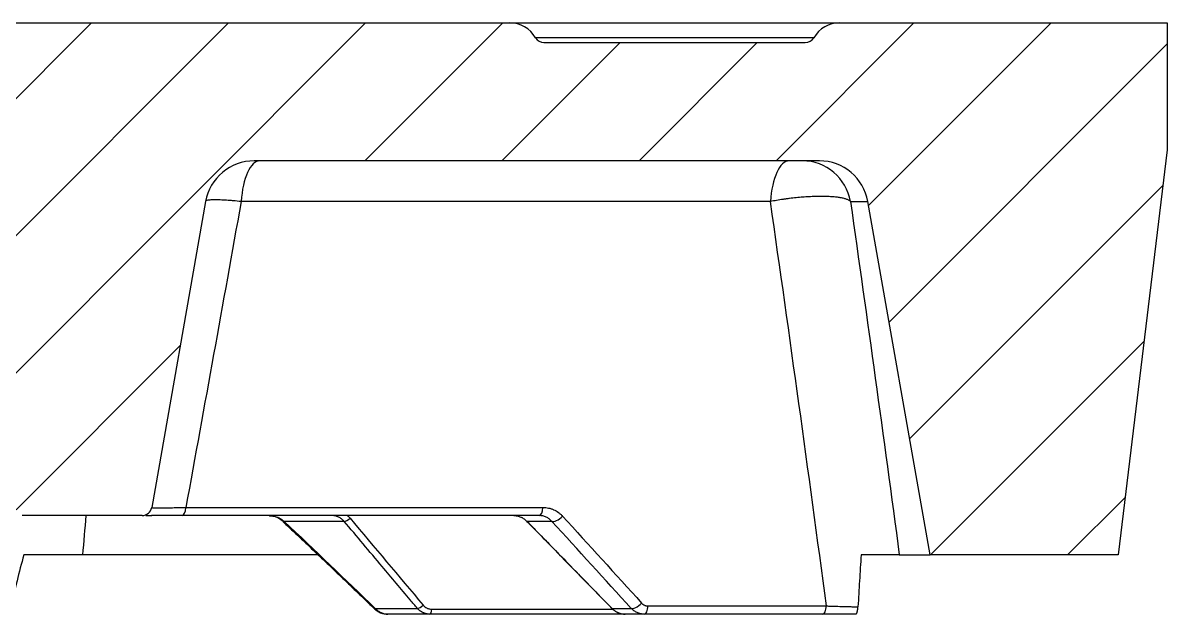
# Model space of a CAD drawing. Header units: millimetres. Extents: x -5 to 579, y 15 to 400.
# Drawn here: x 488.3 to 546.4, y 329.5 to 359.5 of the extents above; entities that cross this region are included whole.
import ezdxf

# ---------------------------------------------------------------- set-up
doc = ezdxf.new("R2010")
doc.units = ezdxf.units.MM
doc.layers.add('1', color=7, linetype='Continuous', true_color=0xffffff)

msp = doc.modelspace()

# ---------------------------------------------------------------- hatches: boundary and pattern name
at = {"layer": '1'}
h = msp.add_hatch(dxfattribs=at)
h.set_pattern_fill('ANSI31', color=256, scale=1.55, style=0)
edge = h.paths.add_edge_path(flags=0)
edge.add_line((534.337, 332.524), (531.175, 350.458))
edge.add_arc((528.713, 350.024), 2.5, 10, 90)
edge.add_line((528.713, 352.524), (500.019, 352.524))
edge.add_arc((500.019, 350.024), 2.5, 90, 170)
edge.add_line((497.557, 350.458), (494.821, 334.937))
edge.add_arc((494.328, 335.024), 0.5, 270, 350, ccw=False)
edge.add_line((494.328, 334.524), (488.236, 334.524))
edge.add_arc((488.236, 334.824), 0.3, 190, 270, ccw=False)
edge.add_line((487.941, 334.772), (485.175, 350.458))
edge.add_arc((482.713, 350.024), 2.5, 10, 90)
edge.add_line((482.713, 352.524), (472.608, 352.524))
edge.add_line((472.608, 352.524), (472.608, 357.024))
edge.add_spline(control_points=[(472.608, 357.024), (472.753, 357.146), (472.898, 357.268), (473.186, 357.515), (473.329, 357.639), (473.757, 358.015), (474.04, 358.269), (474.32, 358.524)], knot_values=[0, 0, 0, 0, 0.25, 0.25, 0.5, 0.5, 1, 1, 1, 1], degree=3, periodic=0)
edge.add_line((474.32, 358.524), (478.168, 358.524))
edge.add_spline(control_points=[(478.168, 358.524), (478.214, 358.524), (478.259, 358.53), (478.314, 358.543), (478.326, 358.546), (478.347, 358.553), (478.358, 358.557), (478.391, 358.569), (478.432, 358.588), (478.471, 358.612), (478.508, 358.638), (478.526, 358.653), (478.577, 358.7), (478.606, 358.735), (478.63, 358.774)], knot_values=[0, 0, 0, 0, 0.25, 0.25, 0.3125, 0.3125, 0.375, 0.375, 0.5, 0.625, 0.625, 0.75, 0.75, 1, 1, 1, 1], degree=3, periodic=0)
edge.add_spline(control_points=[(478.63, 358.774), (478.666, 358.833), (478.706, 358.889), (478.793, 358.994), (478.839, 359.043), (478.914, 359.113), (478.94, 359.136), (478.994, 359.179), (479.021, 359.2), (479.105, 359.26), (479.221, 359.331), (479.345, 359.388), (479.441, 359.425), (479.473, 359.436), (479.539, 359.457), (479.572, 359.466), (479.671, 359.491), (479.738, 359.503), (479.873, 359.52), (479.942, 359.524), (480.011, 359.524)], knot_values=[0, 0, 0, 0, 0.125, 0.125, 0.25, 0.25, 0.3125, 0.3125, 0.375, 0.375, 0.5, 0.625, 0.625, 0.6875, 0.6875, 0.75, 0.75, 0.875, 0.875, 1, 1, 1, 1], degree=3, periodic=0)
edge.add_line((480.011, 359.524), (513, 359.524))
edge.add_arc((513, 358.024), 1.5, 30, 90, ccw=False)
edge.add_arc((514.732, 359.024), 0.5, 210, 270)
edge.add_line((514.732, 358.524), (528, 358.524))
edge.add_arc((528, 359.024), 0.5, 270, 330)
edge.add_arc((529.732, 358.024), 1.5, 90, 150, ccw=False)
edge.add_line((529.732, 359.524), (546.366, 359.524))
edge.add_line((546.366, 359.524), (546.366, 353.075))
edge.add_line((546.366, 353.075), (543.879, 332.524))
edge.add_line((543.879, 332.524), (534.337, 332.524))
edge = h.paths.add_edge_path(flags=0)
edge.add_arc((339.732, 359.024), 0.5, 210, 270)
edge.add_line((339.732, 358.524), (353, 358.524))
edge.add_arc((353, 359.024), 0.5, 270, 330)
edge.add_arc((354.732, 358.024), 1.5, 90, 150, ccw=False)
edge.add_line((354.732, 359.524), (387.721, 359.524))
edge.add_spline(control_points=[(387.721, 359.524), (387.79, 359.524), (387.859, 359.52), (387.994, 359.503), (388.061, 359.491), (388.16, 359.466), (388.209, 359.453), (388.258, 359.436), (388.29, 359.425), (388.307, 359.419), (388.387, 359.388), (388.511, 359.331), (388.627, 359.26), (388.697, 359.21), (388.711, 359.2), (388.738, 359.179), (388.752, 359.168), (388.792, 359.136), (388.818, 359.113), (388.893, 359.043), (388.94, 358.994), (389.026, 358.889), (389.066, 358.833), (389.102, 358.774)], knot_values=[0, 0, 0, 0, 0.125, 0.125, 0.25, 0.25, 0.3125, 0.34375, 0.34375, 0.375, 0.375, 0.5, 0.625, 0.625, 0.65625, 0.65625, 0.6875, 0.6875, 0.75, 0.75, 0.875, 0.875, 1, 1, 1, 1], degree=3, periodic=0)
edge.add_spline(control_points=[(389.102, 358.774), (389.127, 358.735), (389.156, 358.7), (389.206, 358.653), (389.224, 358.638), (389.261, 358.612), (389.3, 358.588), (389.342, 358.569), (389.385, 358.553), (389.407, 358.546), (389.473, 358.53), (389.518, 358.524), (389.564, 358.524)], knot_values=[0, 0, 0, 0, 0.25, 0.25, 0.375, 0.375, 0.5, 0.625, 0.625, 0.75, 0.75, 1, 1, 1, 1], degree=3, periodic=0)
edge.add_line((389.564, 358.524), (393.412, 358.524))
edge.add_spline(control_points=[(393.412, 358.524), (393.692, 358.269), (393.975, 358.015), (394.402, 357.64), (394.546, 357.515), (394.834, 357.268), (394.979, 357.146), (395.124, 357.024)], knot_values=[0, 0, 0, 0, 0.5, 0.5, 0.75, 0.75, 1, 1, 1, 1], degree=3, periodic=0)
edge.add_line((395.124, 357.024), (395.124, 352.524))
edge.add_line((395.124, 352.524), (385.019, 352.524))
edge.add_arc((385.019, 350.024), 2.5, 90, 170)
edge.add_line((382.557, 350.458), (379.791, 334.772))
edge.add_arc((379.496, 334.824), 0.3, 270, 350, ccw=False)
edge.add_line((379.496, 334.524), (373.404, 334.524))
edge.add_arc((373.404, 335.024), 0.5, 190, 270, ccw=False)
edge.add_line((372.912, 334.937), (370.175, 350.458))
edge.add_arc((367.713, 350.024), 2.5, 10, 90)
edge.add_line((367.713, 352.524), (339.019, 352.524))
edge.add_arc((339.019, 350.024), 2.5, 90, 170)
edge.add_line((336.557, 350.458), (333.395, 332.524))
edge.add_line((333.395, 332.524), (323.853, 332.524))
edge.add_line((323.853, 332.524), (321.366, 353.075))
edge.add_line((321.366, 353.075), (321.366, 359.524))
edge.add_line((321.366, 359.524), (338, 359.524))
edge.add_arc((338, 358.024), 1.5, 30, 90, ccw=False)
edge = h.paths.add_edge_path(flags=0)
edge.add_line((404.32, 358.524), (412.103, 358.524))
edge.add_spline(control_points=[(412.103, 358.524), (412.149, 358.524), (412.194, 358.53), (412.25, 358.543), (412.261, 358.546), (412.282, 358.553), (412.293, 358.557), (412.325, 358.569), (412.367, 358.588), (412.405, 358.612), (412.443, 358.639), (412.461, 358.653), (412.511, 358.7), (412.54, 358.735), (412.564, 358.774)], knot_values=[0, 0, 0, 0, 0.25, 0.25, 0.3125, 0.3125, 0.375, 0.375, 0.5, 0.625, 0.625, 0.75, 0.75, 1, 1, 1, 1], degree=3, periodic=0)
edge.add_spline(control_points=[(412.564, 358.774), (412.6, 358.833), (412.64, 358.889), (412.727, 358.995), (412.774, 359.045), (412.838, 359.103), (412.85, 359.114), (412.876, 359.137), (412.89, 359.148), (412.93, 359.181), (412.958, 359.202), (413.042, 359.261), (413.1, 359.297), (413.221, 359.361), (413.283, 359.389), (413.38, 359.426), (413.413, 359.437), (413.478, 359.458), (413.512, 359.467), (413.611, 359.491), (413.746, 359.516), (413.883, 359.524), (413.952, 359.524)], knot_values=[0, 0, 0, 0, 0.125, 0.125, 0.25, 0.25, 0.28125, 0.28125, 0.3125, 0.3125, 0.375, 0.375, 0.5, 0.5, 0.625, 0.625, 0.6875, 0.6875, 0.75, 0.75, 0.875, 1, 1, 1, 1], degree=3, periodic=0)
edge.add_line((413.952, 359.524), (453.78, 359.524))
edge.add_spline(control_points=[(453.78, 359.524), (453.849, 359.524), (453.986, 359.516), (454.12, 359.491), (454.22, 359.467), (454.27, 359.453), (454.319, 359.437), (454.351, 359.426), (454.368, 359.42), (454.449, 359.389), (454.574, 359.333), (454.691, 359.261), (454.775, 359.202), (454.802, 359.181), (454.856, 359.137), (454.882, 359.114), (454.958, 359.044), (455.005, 358.995), (455.092, 358.889), (455.132, 358.833), (455.168, 358.774)], knot_values=[0, 0, 0, 0, 0.125, 0.25, 0.25, 0.3125, 0.34375, 0.34375, 0.375, 0.375, 0.5, 0.625, 0.625, 0.6875, 0.6875, 0.75, 0.75, 0.875, 0.875, 1, 1, 1, 1], degree=3, periodic=0)
edge.add_spline(control_points=[(455.168, 358.774), (455.192, 358.735), (455.221, 358.7), (455.272, 358.653), (455.289, 358.639), (455.327, 358.612), (455.365, 358.588), (455.407, 358.569), (455.439, 358.557), (455.45, 358.553), (455.472, 358.546), (455.483, 358.543), (455.538, 358.53), (455.583, 358.524), (455.629, 358.524)], knot_values=[0, 0, 0, 0, 0.25, 0.25, 0.375, 0.375, 0.5, 0.625, 0.625, 0.6875, 0.6875, 0.75, 0.75, 1, 1, 1, 1], degree=3, periodic=0)
edge.add_line((455.629, 358.524), (463.412, 358.524))
edge.add_spline(control_points=[(463.412, 358.524), (463.692, 358.269), (463.975, 358.015), (464.402, 357.64), (464.546, 357.515), (464.834, 357.268), (464.979, 357.146), (465.124, 357.024)], knot_values=[0, 0, 0, 0, 0.5, 0.5, 0.75, 0.75, 1, 1, 1, 1], degree=3, periodic=0)
edge.add_line((465.124, 357.024), (465.124, 352.524))
edge.add_line((465.124, 352.524), (462.922, 352.524))
edge.add_line((462.922, 352.524), (458.866, 329.524))
edge.add_line((458.866, 329.524), (448.866, 329.524))
edge.add_line((448.866, 329.524), (441.361, 342.524))
edge.add_line((441.361, 342.524), (426.372, 342.524))
edge.add_line((426.372, 342.524), (418.866, 329.524))
edge.add_line((418.866, 329.524), (408.866, 329.524))
edge.add_line((408.866, 329.524), (404.811, 352.524))
edge.add_line((404.811, 352.524), (402.608, 352.524))
edge.add_line((402.608, 352.524), (402.608, 357.024))
edge.add_spline(control_points=[(402.608, 357.024), (402.753, 357.146), (402.898, 357.268), (403.186, 357.515), (403.329, 357.639), (403.757, 358.015), (404.04, 358.269), (404.32, 358.524)], knot_values=[0, 0, 0, 0, 0.25, 0.25, 0.5, 0.5, 1, 1, 1, 1], degree=3, periodic=0)

# ---------------------------------------------------------------- linework, layer by layer
for p, q in [((480.011, 359.524), (513, 359.524)), ((512.996, 359.524), (529.732, 359.524)), ((529.732, 359.524), (546.366, 359.524)), ((546.366, 359.524), (546.366, 353.075)), ((528.433, 358.774), (514.303, 358.774)), ((514.732, 358.524), (528, 358.524)), ((546.366, 353.075), (543.879, 332.524)), ((528.713, 352.524), (500.019, 352.524)), ((497.557, 350.458), (494.821, 334.937)), ((526.227, 350.458), (499.358, 350.458)), ((530.292, 350.458), (531.175, 350.458)), ((534.337, 332.524), (531.175, 350.458)), ((496.554, 334.937), (514.683, 334.937)), ((494.328, 334.524), (488.236, 334.524)), ((514.493, 334.524), (496.364, 334.524)), ((504.591, 334.231), (501.548, 334.231)), ((513.861, 334.234), (513.87, 334.231)), ((515.135, 334.231), (513.87, 334.231)), ((503.275, 332.524), (491.308, 332.524)), ((532.771, 332.524), (534.337, 332.524)), ((543.879, 332.524), (534.337, 332.524)), ((520.017, 329.937), (529.073, 329.937)), ((506.166, 329.817), (508.304, 329.817)), ((508.929, 329.524), (506.808, 329.524)), ((518.858, 329.524), (508.929, 329.524)), ((509.042, 329.772), (518.242, 329.772)), ((518.173, 329.819), (518.182, 329.817)), ((518.182, 329.817), (519.153, 329.817)), ((519.828, 329.524), (518.858, 329.524)), ((528.883, 329.524), (519.828, 329.524))]:
    msp.add_line(p, q, dxfattribs=at)
for centre, radius, start, end in [((513, 358.024), 1.5, 30, 90), ((529.732, 358.024), 1.5, 90, 150), ((514.732, 359.024), 0.5, 210, 270), ((528, 359.024), 0.5, 270, 330), ((500.019, 350.024), 2.5, 90, 170), ((528.713, 350.024), 2.5, 10, 90), ((494.328, 335.024), 0.5, 270, 350)]:
    msp.add_arc(centre, radius, start, end, dxfattribs=at)
for centre, major_axis, ratio, start_param, end_param in [((500.306, 350.024), (0, -2.5), 0.384977, 3.141593, 4.537856), ((527.175, 350.024), (0, -2.5), 0.384977, 3.141593, 4.537856), ((527.852, 350.024), (0, 2.5), 0.990926, 4.886922, 6.283185), ((496.364, 335.024), (0, 0.5), 0.384977, 3.141593, 4.537856), ((514.493, 335.024), (0, 0.5), 0.384977, 3.141593, 4.537856), ((501.838, 334.585), (0.345, 0.362), 0.164275, 3.15243, 3.564419), ((504.773, 334.443), (0.23, 0.193), 0.383067, 3.547321, 4.891734), ((515.483, 334.585), (0.369, 0.337), 0.389136, 3.276357, 4.875823), ((508.486, 330.029), (0.23, 0.193), 0.383063, 3.548428, 4.891744), ((519.5, 330.171), (0.37, 0.336), 0.388557, 3.291828, 4.877426), ((519.828, 330.024), (0, -0.5), 0.384977, 0, 1.396263), ((528.883, 330.024), (0, -0.5), 0.384977, 0, 1.396263), ((506.46, 330.171), (0.346, 0.361), 0.162816, 3.144729, 3.55114), ((508.929, 329.824), (0, 0.3), 0.384977, 3.141593, 4.537856)]:
    msp.add_ellipse(centre, major_axis=major_axis, ratio=ratio, start_param=start_param, end_param=end_param, dxfattribs=at)
for points, degree in [([(499.358, 350.458), (498.432, 345.283), (497.498, 340.11), (496.554, 334.937)], 3), ([(529.073, 329.937), (528.157, 336.785), (527.21, 343.626), (526.227, 350.458)], 3), ([(530.292, 350.458), (531.145, 344.487), (531.971, 338.508), (532.771, 332.524)], 3), ([(491.478, 334.525), (491.421, 333.858), (491.365, 333.191), (491.308, 332.524)], 3), ([(494.516, 334.524), (494.6, 334.524), (494.706, 334.524), (494.832, 334.524)], 3), ([(501.486, 334.214), (503.812, 332.027), (506.112, 329.808)], 2), ([(501.548, 334.231), (503.089, 332.763), (504.629, 331.291), (506.166, 329.817)], 3), ([(504.887, 334.391), (506.124, 332.92), (507.362, 331.448), (508.599, 329.977)], 3), ([(513.861, 334.234), (518.173, 329.819)], 1), ([(519.153, 329.817), (517.817, 331.291), (516.477, 332.763), (515.135, 334.231)], 3), ([(515.672, 334.498), (517.014, 333.03), (518.353, 331.558), (519.69, 330.084)], 3)]:
    msp.add_open_spline(points, degree=degree, dxfattribs=at)
for points, knots in [([(499.358, 350.458), (499.223, 350.473), (499.093, 350.485), (498.905, 350.502), (498.844, 350.507), (498.725, 350.516), (498.667, 350.52), (498.5, 350.531), (498.396, 350.537), (498.274, 350.541), (498.251, 350.542), (498.204, 350.544), (498.181, 350.544), (498.114, 350.546), (498.072, 350.546), (497.952, 350.546), (497.881, 350.544), (497.789, 350.539), (497.761, 350.536), (497.722, 350.532), (497.71, 350.53), (497.686, 350.527), (497.675, 350.525), (497.623, 350.516), (497.592, 350.507), (497.551, 350.485), (497.541, 350.473), (497.542, 350.458)], [0, 0, 0, 0, 0.125, 0.125, 0.1875, 0.1875, 0.25, 0.25, 0.375, 0.375, 0.40625, 0.40625, 0.4375, 0.4375, 0.5, 0.5, 0.625, 0.625, 0.6875, 0.6875, 0.71875, 0.71875, 0.75, 0.75, 0.875, 0.875, 1, 1, 1, 1]), ([(530.292, 350.458), (530.273, 350.479), (530.249, 350.498), (530.203, 350.526), (530.186, 350.535), (530.149, 350.552), (530.129, 350.56), (530.066, 350.584), (529.97, 350.614), (529.852, 350.639), (529.772, 350.653), (529.755, 350.656), (529.721, 350.661), (529.67, 350.669), (529.616, 350.676), (529.506, 350.689), (529.35, 350.703), (529.176, 350.712), (529.062, 350.715), (529.039, 350.716), (528.992, 350.717), (528.922, 350.718), (528.851, 350.719), (528.705, 350.719), (528.606, 350.717), (528.401, 350.712), (528.296, 350.707), (528.081, 350.696), (527.972, 350.688), (527.754, 350.671), (527.644, 350.662), (527.422, 350.639), (527.311, 350.627), (527.143, 350.606), (527.087, 350.599), (526.977, 350.584), (526.922, 350.576), (526.757, 350.552), (526.649, 350.534), (526.436, 350.498), (526.331, 350.479), (526.227, 350.458)], [0, 0, 0, 0, 0.0625, 0.0625, 0.09375, 0.09375, 0.125, 0.125, 0.1875, 0.25, 0.25, 0.265625, 0.265625, 0.28125, 0.3125, 0.3125, 0.375, 0.4375, 0.4375, 0.453125, 0.453125, 0.46875, 0.5, 0.5, 0.5625, 0.5625, 0.625, 0.625, 0.6875, 0.6875, 0.75, 0.75, 0.8125, 0.8125, 0.84375, 0.84375, 0.875, 0.875, 0.9375, 0.9375, 1, 1, 1, 1]), ([(494.853, 334.923), (494.855, 334.922), (494.857, 334.922), (494.87, 334.922), (494.905, 334.921), (494.945, 334.92), (495.035, 334.919), (495.104, 334.919), (495.205, 334.919), (495.226, 334.919), (495.269, 334.919), (495.291, 334.919), (495.359, 334.919), (495.407, 334.919), (495.555, 334.921), (495.663, 334.922), (495.836, 334.924), (495.895, 334.925), (495.988, 334.927), (496.02, 334.927), (496.083, 334.928), (496.115, 334.929), (496.278, 334.932), (496.413, 334.934), (496.554, 334.937)], [0, 0, 0, 0, 0.007573, 0.007573, 0.050722, 0.13702, 0.13702, 0.309616, 0.309616, 0.352765, 0.352765, 0.395914, 0.395914, 0.482212, 0.482212, 0.654808, 0.654808, 0.741106, 0.741106, 0.784255, 0.784255, 0.827404, 0.827404, 1, 1, 1, 1]), ([(514.683, 334.937), (514.777, 334.937), (514.87, 334.927), (515.005, 334.899), (515.05, 334.887), (515.116, 334.865), (515.138, 334.857), (515.181, 334.841), (515.203, 334.832), (515.309, 334.785), (515.388, 334.739), (515.501, 334.657), (515.537, 334.628), (515.607, 334.566), (515.641, 334.533), (515.672, 334.498)], [0, 0, 0, 0, 0.25, 0.25, 0.375, 0.375, 0.4375, 0.4375, 0.5, 0.5, 0.75, 0.75, 0.875, 0.875, 1, 1, 1, 1]), ([(496.364, 334.524), (496.2, 334.524), (496.043, 334.524), (495.854, 334.524), (495.817, 334.524), (495.743, 334.524), (495.706, 334.524), (495.598, 334.524), (495.529, 334.524), (495.327, 334.524), (495.202, 334.524), (495.029, 334.524), (494.974, 334.524), (494.895, 334.524), (494.869, 334.524), (494.834, 334.524), (494.824, 334.524), (494.815, 334.524)], [0, 0, 0, 0, 0.259943, 0.259943, 0.324929, 0.324929, 0.389914, 0.389914, 0.519886, 0.519886, 0.779829, 0.779829, 0.9098, 0.9098, 0.974786, 0.974786, 1, 1, 1, 1]), ([(500.787, 334.524), (500.804, 334.524), (500.821, 334.524), (500.855, 334.522), (500.872, 334.521), (500.923, 334.516), (500.957, 334.511), (501.058, 334.491), (501.124, 334.472), (501.205, 334.441), (501.222, 334.434), (501.254, 334.42), (501.301, 334.398), (501.347, 334.373), (501.437, 334.319), (501.494, 334.278), (501.548, 334.231)], [0, 0, 0, 0, 0.0625, 0.0625, 0.125, 0.125, 0.25, 0.25, 0.5, 0.5, 0.5625, 0.5625, 0.625, 0.75, 0.75, 1, 1, 1, 1]), ([(500.804, 334.506), (500.88, 334.512), (501.076, 334.501), (501.355, 334.354), (501.518, 334.202), (501.576, 334.135)], [0, 0, 0, 0, 0.27707, 0.7281, 1, 1, 1, 1]), ([(504.591, 334.231), (504.572, 334.255), (504.551, 334.277), (504.518, 334.308), (504.507, 334.319), (504.484, 334.338), (504.472, 334.348), (504.412, 334.393), (504.361, 334.424), (504.292, 334.455), (504.278, 334.461), (504.25, 334.472), (504.235, 334.477), (504.192, 334.491), (504.163, 334.499), (504.074, 334.518), (504.013, 334.524), (503.951, 334.524)], [0, 0, 0, 0, 0.125, 0.125, 0.1875, 0.1875, 0.25, 0.25, 0.5, 0.5, 0.5625, 0.5625, 0.625, 0.625, 0.75, 0.75, 1, 1, 1, 1]), ([(508.304, 329.817), (508.185, 329.958), (508.066, 330.1), (507.472, 330.807), (506.996, 331.372), (505.877, 332.702), (505.234, 333.467), (504.591, 334.231)], [0, 0, 0, 0, 0.096092, 0.096092, 0.480459, 0.480459, 1, 1, 1, 1]), ([(504.745, 334.531), (504.751, 334.527), (504.756, 334.522), (504.777, 334.505), (504.792, 334.491), (504.834, 334.451), (504.861, 334.422), (504.887, 334.391)], [0, 0, 0, 0, 0.109198, 0.109198, 0.406132, 0.406132, 1, 1, 1, 1]), ([(513.201, 334.524), (513.231, 334.524), (513.262, 334.523), (513.307, 334.518), (513.322, 334.516), (513.352, 334.511), (513.367, 334.508), (513.442, 334.492), (513.5, 334.474), (513.572, 334.442), (513.586, 334.436), (513.614, 334.422), (513.628, 334.414), (513.67, 334.391), (513.697, 334.374), (513.775, 334.32), (513.824, 334.278), (513.87, 334.231)], [0, 0, 0, 0, 0.125, 0.125, 0.1875, 0.1875, 0.25, 0.25, 0.5, 0.5, 0.5625, 0.5625, 0.625, 0.625, 0.75, 0.75, 1, 1, 1, 1]), ([(513.87, 334.231), (514.008, 334.09), (514.146, 333.948), (514.837, 333.241), (515.389, 332.676), (516.688, 331.346), (517.435, 330.581), (518.182, 329.817)], [0, 0, 0, 0, 0.096092, 0.096092, 0.480459, 0.480459, 1, 1, 1, 1]), ([(515.135, 334.231), (515.114, 334.254), (515.093, 334.276), (515.048, 334.318), (515.025, 334.337), (514.953, 334.391), (514.901, 334.422), (514.819, 334.46), (514.791, 334.471), (514.734, 334.49), (514.705, 334.498), (514.616, 334.517), (514.556, 334.524), (514.493, 334.524)], [0, 0, 0, 0, 0.125, 0.125, 0.25, 0.25, 0.5, 0.5, 0.625, 0.625, 0.75, 0.75, 1, 1, 1, 1]), ([(488.322, 332.524), (488.205, 332.089), (488.091, 331.652), (487.871, 330.776), (487.764, 330.337), (487.66, 329.897)], [0, 0, 0, 0, 0.5, 0.5, 1, 1, 1, 1]), ([(491.308, 332.524), (491.2, 332.524), (490.975, 332.524), (490.737, 332.524), (490.552, 332.524), (490.49, 332.524), (490.395, 332.524), (490.363, 332.524), (490.299, 332.524), (490.267, 332.524), (490.107, 332.524), (489.978, 332.524), (489.719, 332.524), (489.588, 332.524), (489.424, 332.524), (489.391, 332.524), (489.325, 332.524), (489.227, 332.524), (489.13, 332.524), (488.937, 332.524), (488.811, 332.524), (488.625, 332.524), (488.563, 332.524), (488.472, 332.524), (488.441, 332.524), (488.381, 332.524), (488.351, 332.524), (488.322, 332.524)], [0, 0, 0, 0, 0.125, 0.25, 0.25, 0.3125, 0.3125, 0.34375, 0.34375, 0.375, 0.375, 0.5, 0.5, 0.625, 0.625, 0.65625, 0.65625, 0.6875, 0.75, 0.75, 0.875, 0.875, 0.9375, 0.9375, 0.96875, 0.96875, 1, 1, 1, 1]), ([(530.834, 332.524), (530.806, 332.089), (530.778, 331.652), (530.724, 330.776), (530.697, 330.337), (530.672, 329.897)], [0, 0, 0, 0, 0.5, 0.5, 1, 1, 1, 1]), ([(532.771, 332.524), (532.748, 332.524), (532.685, 332.524), (532.591, 332.524), (532.509, 332.524), (532.479, 332.524), (532.432, 332.524), (532.415, 332.524), (532.382, 332.524), (532.365, 332.524), (532.276, 332.524), (532.199, 332.524), (532.032, 332.524), (531.941, 332.524), (531.819, 332.524), (531.794, 332.524), (531.744, 332.524), (531.667, 332.524), (531.588, 332.524), (531.427, 332.524), (531.314, 332.524), (531.139, 332.524), (531.08, 332.524), (530.988, 332.524), (530.958, 332.524), (530.896, 332.524), (530.865, 332.524), (530.834, 332.524)], [0, 0, 0, 0, 0.125, 0.25, 0.25, 0.3125, 0.3125, 0.34375, 0.34375, 0.375, 0.375, 0.5, 0.5, 0.625, 0.625, 0.65625, 0.65625, 0.6875, 0.75, 0.75, 0.875, 0.875, 0.9375, 0.9375, 0.96875, 0.96875, 1, 1, 1, 1]), ([(508.599, 329.977), (508.613, 329.961), (508.628, 329.945), (508.651, 329.923), (508.659, 329.916), (508.675, 329.902), (508.683, 329.896), (508.724, 329.864), (508.76, 329.842), (508.807, 329.821), (508.817, 329.816), (508.837, 329.809), (508.847, 329.805), (508.876, 329.795), (508.897, 329.79), (508.958, 329.776), (509, 329.772), (509.042, 329.772)], [0, 0, 0, 0, 0.125, 0.125, 0.1875, 0.1875, 0.25, 0.25, 0.5, 0.5, 0.5625, 0.5625, 0.625, 0.625, 0.75, 0.75, 1, 1, 1, 1]), ([(519.69, 330.084), (519.711, 330.061), (519.734, 330.04), (519.784, 330.004), (519.81, 329.988), (519.852, 329.969), (519.866, 329.964), (519.896, 329.954), (519.91, 329.95), (519.955, 329.941), (519.986, 329.937), (520.017, 329.937)], [0, 0, 0, 0, 0.25, 0.25, 0.5, 0.5, 0.625, 0.625, 0.75, 0.75, 1, 1, 1, 1]), ([(529.073, 329.937), (529.136, 329.935), (529.2, 329.933), (529.329, 329.928), (529.395, 329.926), (529.592, 329.92), (529.724, 329.917), (529.992, 329.91), (530.128, 329.907), (530.298, 329.903), (530.333, 329.902), (530.401, 329.901), (530.503, 329.899), (530.605, 329.898), (530.672, 329.897)], [0, 0, 0, 0, 0.125, 0.125, 0.25, 0.25, 0.5, 0.5, 0.75, 0.75, 0.8125, 0.8125, 0.875, 1, 1, 1, 1]), ([(506.04, 329.887), (506.106, 329.811), (506.276, 329.662), (506.554, 329.533), (506.745, 329.533), (506.807, 329.54)], [0, 0, 0, 0, 0.333856, 0.788218, 1, 1, 1, 1]), ([(506.166, 329.817), (506.209, 329.77), (506.256, 329.729), (506.331, 329.675), (506.356, 329.658), (506.409, 329.627), (506.436, 329.613), (506.519, 329.575), (506.575, 329.556), (506.661, 329.537), (506.69, 329.532), (506.734, 329.527), (506.749, 329.526), (506.778, 329.525), (506.793, 329.524), (506.808, 329.524)], [0, 0, 0, 0, 0.25, 0.25, 0.375, 0.375, 0.5, 0.5, 0.75, 0.75, 0.875, 0.875, 0.9375, 0.9375, 1, 1, 1, 1]), ([(508.929, 329.524), (508.869, 329.524), (508.81, 329.531), (508.724, 329.549), (508.696, 329.557), (508.654, 329.572), (508.64, 329.577), (508.613, 329.588), (508.599, 329.594), (508.532, 329.625), (508.482, 329.656), (508.423, 329.701), (508.411, 329.71), (508.389, 329.73), (508.377, 329.74), (508.345, 329.771), (508.324, 329.794), (508.304, 329.817)], [0, 0, 0, 0, 0.25, 0.25, 0.375, 0.375, 0.4375, 0.4375, 0.5, 0.5, 0.75, 0.75, 0.8125, 0.8125, 0.875, 0.875, 1, 1, 1, 1]), ([(518.182, 329.817), (518.227, 329.77), (518.276, 329.729), (518.355, 329.675), (518.382, 329.658), (518.423, 329.635), (518.438, 329.627), (518.466, 329.613), (518.48, 329.606), (518.553, 329.575), (518.612, 329.556), (518.688, 329.54), (518.703, 329.537), (518.734, 329.533), (518.75, 329.531), (518.796, 329.526), (518.827, 329.524), (518.858, 329.524)], [0, 0, 0, 0, 0.25, 0.25, 0.375, 0.375, 0.4375, 0.4375, 0.5, 0.5, 0.75, 0.75, 0.8125, 0.8125, 0.875, 0.875, 1, 1, 1, 1]), ([(519.828, 329.524), (519.764, 329.524), (519.702, 329.531), (519.61, 329.55), (519.58, 329.558), (519.52, 329.577), (519.49, 329.588), (519.403, 329.625), (519.349, 329.656), (519.272, 329.71), (519.247, 329.73), (519.198, 329.772), (519.175, 329.794), (519.153, 329.817)], [0, 0, 0, 0, 0.25, 0.25, 0.375, 0.375, 0.5, 0.5, 0.75, 0.75, 0.875, 0.875, 1, 1, 1, 1]), ([(530.563, 329.524), (530.492, 329.524), (530.42, 329.524), (530.276, 329.524), (530.205, 329.524), (529.991, 329.524), (529.707, 329.524), (529.429, 329.524), (529.256, 329.524), (529.222, 329.524), (529.153, 329.524), (529.05, 329.524), (528.95, 329.524), (528.883, 329.524)], [0, 0, 0, 0, 0.125, 0.125, 0.25, 0.25, 0.5, 0.75, 0.75, 0.8125, 0.8125, 0.875, 1, 1, 1, 1]), ([(530.563, 329.524), (530.569, 329.524), (530.581, 329.529), (530.593, 329.541), (530.602, 329.554), (530.604, 329.559), (530.61, 329.57), (530.613, 329.575), (530.621, 329.594), (530.626, 329.609), (530.633, 329.633), (530.636, 329.642), (530.64, 329.66), (530.642, 329.67), (530.649, 329.7), (530.653, 329.721), (530.658, 329.755), (530.659, 329.767), (530.662, 329.792), (530.664, 329.804), (530.668, 329.843), (530.67, 329.869), (530.672, 329.897)], [0, 0, 0, 0, 0.125, 0.25, 0.25, 0.3125, 0.3125, 0.375, 0.375, 0.5, 0.5, 0.5625, 0.5625, 0.625, 0.625, 0.75, 0.75, 0.8125, 0.8125, 0.875, 0.875, 1, 1, 1, 1])]:
    msp.add_open_spline(points, degree=3, knots=knots, dxfattribs=at)

doc.saveas('drawing.dxf')
